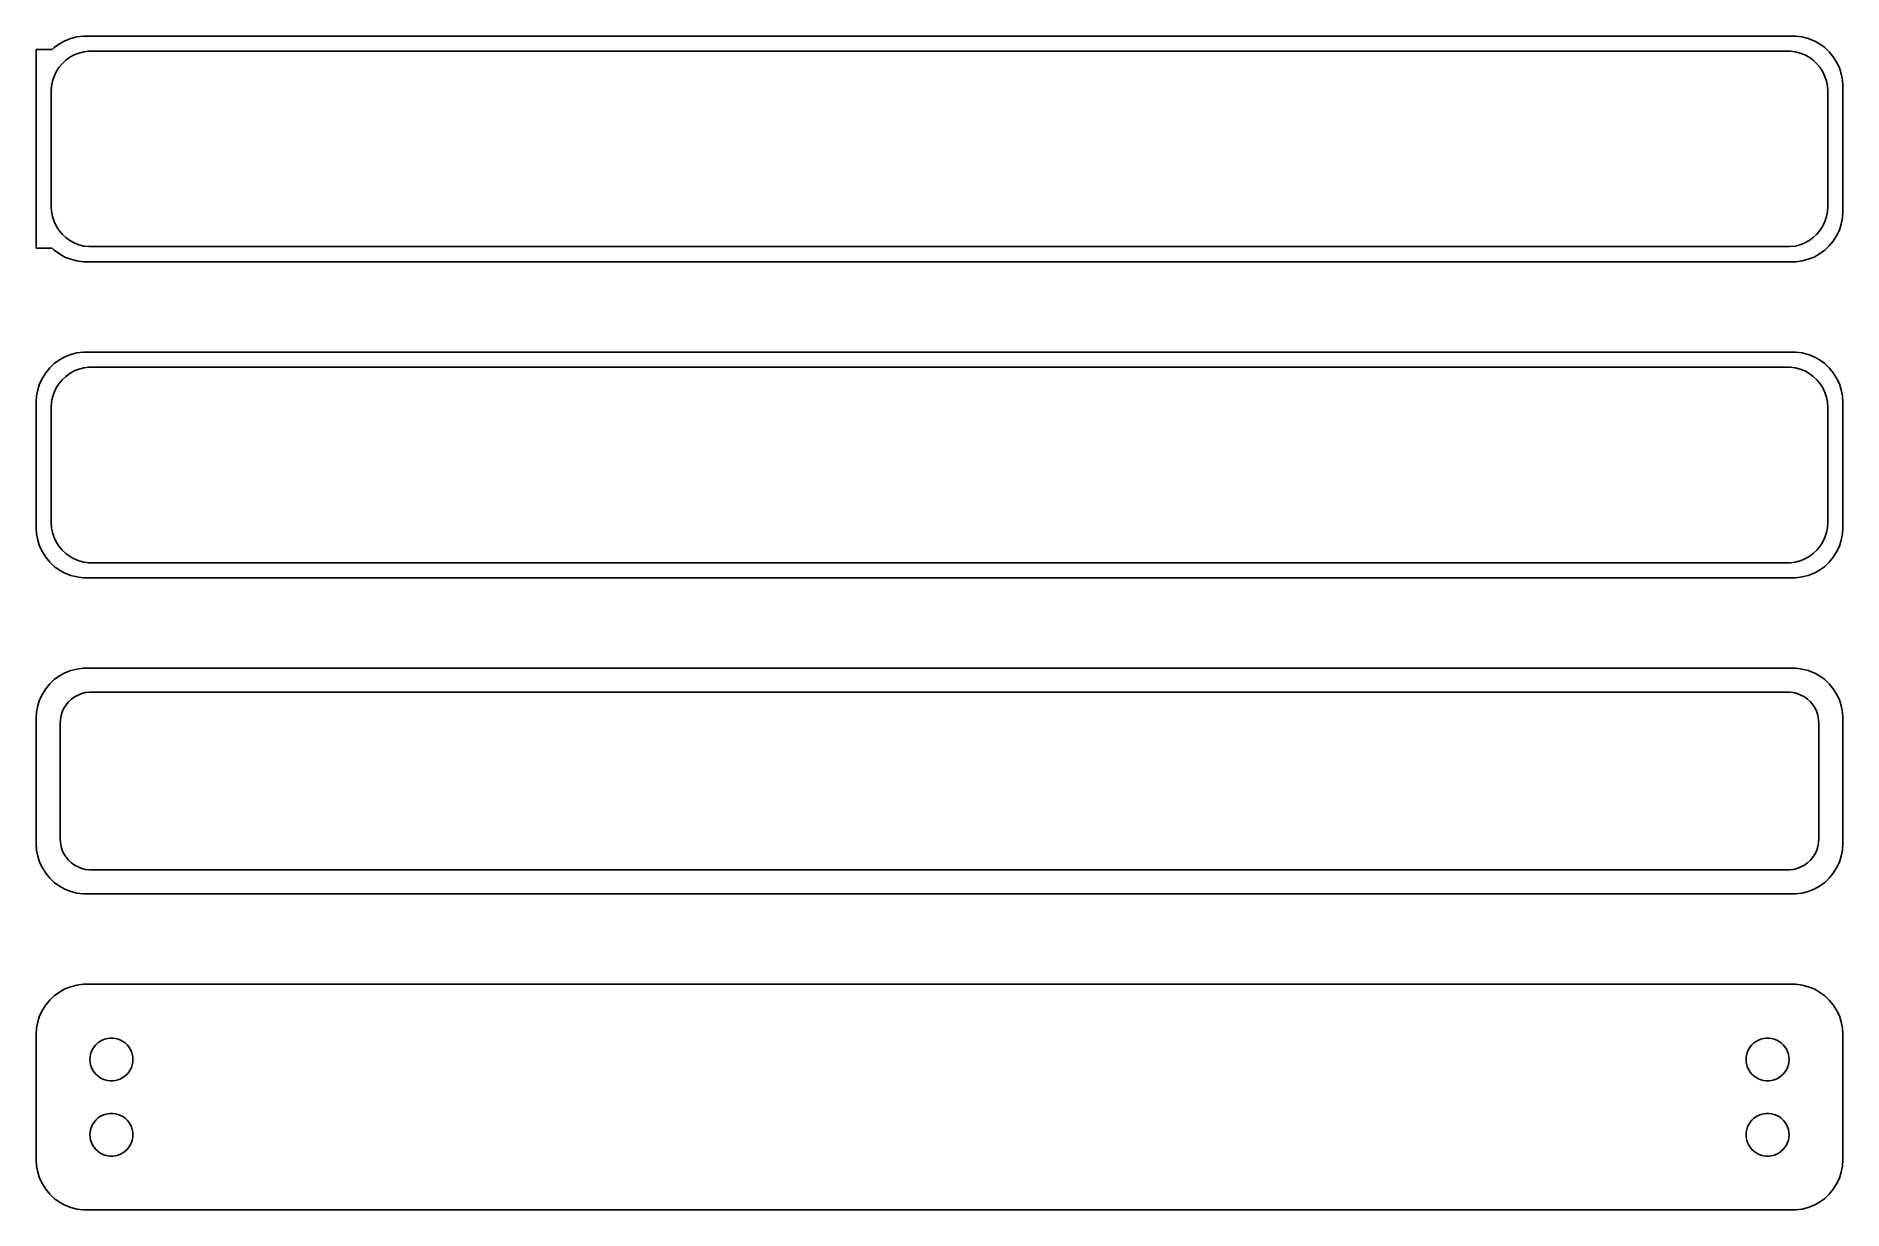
# Model space of a CAD drawing. Header units: metres. Extents: x -90 to 90, y 115 to 232.
import ezdxf

# ---------------------------------------------------------------- set-up
doc = ezdxf.new("R2010")
doc.units = ezdxf.units.M

msp = doc.modelspace()

# ---------------------------------------------------------------- linework, layer by layer
for p, q in [((-88.4, 230.403), (-90, 230.403)), ((-90, 230.403), (-90, 210.597)), ((-88.1871, 230.603), (-88.4, 230.403)), ((-87.6791, 230.972), (-88.1871, 230.603)), ((-87.1289, 231.274), (-87.6791, 230.972)), ((-86.5451, 231.505), (-87.1289, 231.274)), ((-85.9369, 231.661), (-86.5451, 231.505)), ((-85.3139, 231.74), (-85.9369, 231.661)), ((85.3139, 231.74), (-85.3139, 231.74)), ((85.9369, 231.661), (85.3139, 231.74)), ((86.5451, 231.505), (85.9369, 231.661)), ((87.1289, 231.274), (86.5451, 231.505)), ((87.6791, 230.972), (87.1289, 231.274)), ((88.1871, 230.603), (87.6791, 230.972)), ((88.6448, 230.173), (88.1871, 230.603)), ((-88.0052, 228.177), (-87.7361, 228.601)), ((-87.7361, 228.601), (-87.4159, 228.988)), ((-87.4159, 228.988), (-87.0497, 229.332)), ((-87.0497, 229.332), (-86.6433, 229.627)), ((-86.6433, 229.627), (-86.2031, 229.869)), ((-86.2031, 229.869), (-85.7361, 230.054)), ((-85.7361, 230.054), (-85.2495, 230.179)), ((-85.2495, 230.179), (-84.7512, 230.242)), ((-84.7512, 230.242), (84.7512, 230.242)), ((84.7512, 230.242), (85.2495, 230.179)), ((85.2495, 230.179), (85.7361, 230.054)), ((85.7361, 230.054), (86.2031, 229.869)), ((86.2031, 229.869), (86.6433, 229.627)), ((86.6433, 229.627), (87.0497, 229.332)), ((87.0497, 229.332), (87.4159, 228.988)), ((87.4159, 228.988), (87.7361, 228.601)), ((87.7361, 228.601), (88.0052, 228.177)), ((89.0451, 229.689), (88.6448, 230.173)), ((89.3815, 229.159), (89.0451, 229.689)), ((89.6489, 228.591), (89.3815, 229.159)), ((-88.4685, 226.751), (-88.3743, 227.245)), ((-88.3743, 227.245), (-88.2191, 227.722)), ((-88.2191, 227.722), (-88.0052, 228.177)), ((88.0052, 228.177), (88.2191, 227.722)), ((88.2191, 227.722), (88.3743, 227.245)), ((88.3743, 227.245), (88.4685, 226.751)), ((89.8429, 227.993), (89.6489, 228.591)), ((89.9606, 227.377), (89.8429, 227.993)), ((90, 226.75), (89.9606, 227.377)), ((-88.5, 226.25), (-88.4685, 226.751)), ((-88.5, 214.75), (-88.5, 226.25)), ((88.4685, 226.751), (88.5, 226.25)), ((88.5, 226.25), (88.5, 214.75)), ((90, 214.25), (90, 226.75)), ((-88.4685, 214.249), (-88.5, 214.75)), ((-88.3743, 213.755), (-88.4685, 214.249)), ((88.4685, 214.249), (88.3743, 213.755)), ((88.5, 214.75), (88.4685, 214.249)), ((89.9606, 213.623), (90, 214.25)), ((-88.2191, 213.278), (-88.3743, 213.755)), ((-88.0052, 212.823), (-88.2191, 213.278)), ((-87.7361, 212.399), (-88.0052, 212.823)), ((88.0052, 212.823), (87.7361, 212.399)), ((88.2191, 213.278), (88.0052, 212.823)), ((88.3743, 213.755), (88.2191, 213.278)), ((89.3815, 211.841), (89.6489, 212.409)), ((89.6489, 212.409), (89.8429, 213.007)), ((89.8429, 213.007), (89.9606, 213.623)), ((-87.4159, 212.012), (-87.7361, 212.399)), ((-87.0497, 211.668), (-87.4159, 212.012)), ((-86.6433, 211.373), (-87.0497, 211.668)), ((-86.2031, 211.131), (-86.6433, 211.373)), ((-85.7361, 210.946), (-86.2031, 211.131)), ((-85.2495, 210.821), (-85.7361, 210.946)), ((-84.7512, 210.758), (-85.2495, 210.821)), ((84.7512, 210.758), (-84.7512, 210.758)), ((85.2495, 210.821), (84.7512, 210.758)), ((85.7361, 210.946), (85.2495, 210.821)), ((86.2031, 211.131), (85.7361, 210.946)), ((86.6433, 211.373), (86.2031, 211.131)), ((87.0497, 211.668), (86.6433, 211.373)), ((87.4159, 212.012), (87.0497, 211.668)), ((87.7361, 212.399), (87.4159, 212.012)), ((88.1871, 210.397), (88.6448, 210.827)), ((88.6448, 210.827), (89.0451, 211.311)), ((89.0451, 211.311), (89.3815, 211.841)), ((-90, 210.597), (-88.4, 210.597)), ((-88.4, 210.597), (-88.1871, 210.397)), ((-88.1871, 210.397), (-87.6791, 210.028)), ((-87.6791, 210.028), (-87.1289, 209.726)), ((-87.1289, 209.726), (-86.5451, 209.495)), ((-86.5451, 209.495), (-85.9369, 209.339)), ((-85.9369, 209.339), (-85.3139, 209.26)), ((-85.3139, 209.26), (85.3139, 209.26)), ((85.3139, 209.26), (85.9369, 209.339)), ((85.9369, 209.339), (86.5451, 209.495)), ((86.5451, 209.495), (87.1289, 209.726)), ((87.1289, 209.726), (87.6791, 210.028)), ((87.6791, 210.028), (88.1871, 210.397)), ((-86.5451, 200.005), (-87.1289, 199.774)), ((-85.9369, 200.161), (-86.5451, 200.005)), ((-85.3139, 200.24), (-85.9369, 200.161)), ((85.3139, 200.24), (-85.3139, 200.24)), ((85.9369, 200.161), (85.3139, 200.24)), ((86.5451, 200.005), (85.9369, 200.161)), ((87.1289, 199.774), (86.5451, 200.005)), ((-89.0451, 198.189), (-89.3815, 197.659)), ((-88.6448, 198.673), (-89.0451, 198.189)), ((-88.1871, 199.103), (-88.6448, 198.673)), ((-87.6791, 199.472), (-88.1871, 199.103)), ((-87.1289, 199.774), (-87.6791, 199.472)), ((-87.0497, 197.832), (-86.6433, 198.127)), ((-86.6433, 198.127), (-86.2031, 198.369)), ((-86.2031, 198.369), (-85.7361, 198.554)), ((-85.7361, 198.554), (-85.2495, 198.679)), ((-85.2495, 198.679), (-84.7512, 198.742)), ((-84.7512, 198.742), (84.7512, 198.742)), ((84.7512, 198.742), (85.2495, 198.679)), ((85.2495, 198.679), (85.7361, 198.554)), ((85.7361, 198.554), (86.2031, 198.369)), ((86.2031, 198.369), (86.6433, 198.127)), ((86.6433, 198.127), (87.0497, 197.832)), ((87.6791, 199.472), (87.1289, 199.774)), ((88.1871, 199.103), (87.6791, 199.472)), ((88.6448, 198.673), (88.1871, 199.103)), ((89.0451, 198.189), (88.6448, 198.673)), ((89.3815, 197.659), (89.0451, 198.189)), ((-89.8429, 196.493), (-89.9606, 195.877)), ((-89.6489, 197.091), (-89.8429, 196.493)), ((-89.3815, 197.659), (-89.6489, 197.091)), ((-88.3743, 195.745), (-88.2191, 196.222)), ((-88.2191, 196.222), (-88.0052, 196.677)), ((-88.0052, 196.677), (-87.7361, 197.101)), ((-87.7361, 197.101), (-87.4159, 197.488)), ((-87.4159, 197.488), (-87.0497, 197.832)), ((87.0497, 197.832), (87.4159, 197.488)), ((87.4159, 197.488), (87.7361, 197.101)), ((87.7361, 197.101), (88.0052, 196.677)), ((88.0052, 196.677), (88.2191, 196.222)), ((88.2191, 196.222), (88.3743, 195.745)), ((89.6489, 197.091), (89.3815, 197.659)), ((89.8429, 196.493), (89.6489, 197.091)), ((89.9606, 195.877), (89.8429, 196.493)), ((-89.9606, 195.877), (-90, 195.25)), ((-90, 195.25), (-90, 182.75)), ((-88.5, 194.75), (-88.4685, 195.251)), ((-88.5, 183.25), (-88.5, 194.75)), ((-88.4685, 195.251), (-88.3743, 195.745)), ((88.3743, 195.745), (88.4685, 195.251)), ((88.4685, 195.251), (88.5, 194.75)), ((88.5, 194.75), (88.5, 183.25)), ((90, 195.25), (89.9606, 195.877)), ((90, 182.75), (90, 195.25)), ((-90, 182.75), (-89.9606, 182.123)), ((-89.9606, 182.123), (-89.8429, 181.507)), ((-88.4685, 182.749), (-88.5, 183.25)), ((-88.3743, 182.255), (-88.4685, 182.749)), ((-88.2191, 181.778), (-88.3743, 182.255)), ((88.3743, 182.255), (88.2191, 181.778)), ((88.4685, 182.749), (88.3743, 182.255)), ((88.5, 183.25), (88.4685, 182.749)), ((89.8429, 181.507), (89.9606, 182.123)), ((89.9606, 182.123), (90, 182.75)), ((-89.8429, 181.507), (-89.6489, 180.909)), ((-89.6489, 180.909), (-89.3815, 180.341)), ((-89.3815, 180.341), (-89.0451, 179.811)), ((-88.0052, 181.323), (-88.2191, 181.778)), ((-87.7361, 180.899), (-88.0052, 181.323)), ((-87.4159, 180.512), (-87.7361, 180.899)), ((-87.0497, 180.168), (-87.4159, 180.512)), ((-86.6433, 179.873), (-87.0497, 180.168)), ((87.0497, 180.168), (86.6433, 179.873)), ((87.4159, 180.512), (87.0497, 180.168)), ((87.7361, 180.899), (87.4159, 180.512)), ((88.0052, 181.323), (87.7361, 180.899)), ((88.2191, 181.778), (88.0052, 181.323)), ((89.0451, 179.811), (89.3815, 180.341)), ((89.3815, 180.341), (89.6489, 180.909)), ((89.6489, 180.909), (89.8429, 181.507)), ((-89.0451, 179.811), (-88.6448, 179.327)), ((-88.6448, 179.327), (-88.1871, 178.897)), ((-88.1871, 178.897), (-87.6791, 178.528)), ((-87.6791, 178.528), (-87.1289, 178.226)), ((-87.1289, 178.226), (-86.5451, 177.995)), ((-86.2031, 179.631), (-86.6433, 179.873)), ((-85.7361, 179.446), (-86.2031, 179.631)), ((-85.2495, 179.321), (-85.7361, 179.446)), ((-84.7512, 179.258), (-85.2495, 179.321)), ((84.7512, 179.258), (-84.7512, 179.258)), ((85.2495, 179.321), (84.7512, 179.258)), ((85.7361, 179.446), (85.2495, 179.321)), ((86.2031, 179.631), (85.7361, 179.446)), ((86.6433, 179.873), (86.2031, 179.631)), ((86.5451, 177.995), (87.1289, 178.226)), ((87.1289, 178.226), (87.6791, 178.528)), ((87.6791, 178.528), (88.1871, 178.897)), ((88.1871, 178.897), (88.6448, 179.327)), ((88.6448, 179.327), (89.0451, 179.811)), ((-86.5451, 177.995), (-85.9369, 177.839)), ((-85.9369, 177.839), (-85.3139, 177.76)), ((-85.3139, 177.76), (85.3139, 177.76)), ((85.3139, 177.76), (85.9369, 177.839)), ((85.9369, 177.839), (86.5451, 177.995)), ((-88.1871, 167.603), (-88.6448, 167.173)), ((-87.6791, 167.972), (-88.1871, 167.603)), ((-87.1289, 168.274), (-87.6791, 167.972)), ((-86.5451, 168.505), (-87.1289, 168.274)), ((-85.9369, 168.661), (-86.5451, 168.505)), ((-85.3139, 168.74), (-85.9369, 168.661)), ((85.3139, 168.74), (-85.3139, 168.74)), ((85.9369, 168.661), (85.3139, 168.74)), ((86.5451, 168.505), (85.9369, 168.661)), ((87.1289, 168.274), (86.5451, 168.505)), ((87.6791, 167.972), (87.1289, 168.274)), ((88.1871, 167.603), (87.6791, 167.972)), ((88.6448, 167.173), (88.1871, 167.603)), ((-89.3815, 166.159), (-89.6489, 165.591)), ((-89.0451, 166.689), (-89.3815, 166.159)), ((-88.6448, 167.173), (-89.0451, 166.689)), ((-86.7692, 165.381), (-86.4843, 165.649)), ((-86.4843, 165.649), (-86.168, 165.878)), ((-86.168, 165.878), (-85.8254, 166.067)), ((-85.8254, 166.067), (-85.4619, 166.211)), ((-85.4619, 166.211), (-85.0833, 166.308)), ((-85.0833, 166.308), (-84.6955, 166.357)), ((-84.6955, 166.357), (84.6955, 166.357)), ((84.6955, 166.357), (85.0833, 166.308)), ((85.0833, 166.308), (85.4619, 166.211)), ((85.4619, 166.211), (85.8254, 166.067)), ((85.8254, 166.067), (86.168, 165.878)), ((86.168, 165.878), (86.4843, 165.649)), ((86.4843, 165.649), (86.7692, 165.381)), ((89.0451, 166.689), (88.6448, 167.173)), ((89.3815, 166.159), (89.0451, 166.689)), ((89.6489, 165.591), (89.3815, 166.159)), ((-89.9606, 164.377), (-90, 163.75)), ((-89.8429, 164.993), (-89.9606, 164.377)), ((-89.6489, 165.591), (-89.8429, 164.993)), ((-87.5884, 163.64), (-87.5151, 164.024)), ((-87.5151, 164.024), (-87.3943, 164.396)), ((-87.3943, 164.396), (-87.2279, 164.75)), ((-87.2279, 164.75), (-87.0184, 165.08)), ((-87.0184, 165.08), (-86.7692, 165.381)), ((86.7692, 165.381), (87.0184, 165.08)), ((87.0184, 165.08), (87.2279, 164.75)), ((87.2279, 164.75), (87.3943, 164.396)), ((87.3943, 164.396), (87.5151, 164.024)), ((87.5151, 164.024), (87.5884, 163.64)), ((89.8429, 164.993), (89.6489, 165.591)), ((89.9606, 164.377), (89.8429, 164.993)), ((90, 163.75), (89.9606, 164.377)), ((-90, 163.75), (-90, 151.25)), ((-87.6129, 163.25), (-87.5884, 163.64)), ((-87.6129, 151.75), (-87.6129, 163.25)), ((87.5884, 163.64), (87.6129, 163.25)), ((87.6129, 163.25), (87.6129, 151.75)), ((90, 151.25), (90, 163.75)), ((-90, 151.25), (-89.9606, 150.623)), ((-87.5884, 151.36), (-87.6129, 151.75)), ((-87.5151, 150.976), (-87.5884, 151.36)), ((87.5884, 151.36), (87.5151, 150.976)), ((87.6129, 151.75), (87.5884, 151.36)), ((89.9606, 150.623), (90, 151.25)), ((-89.9606, 150.623), (-89.8429, 150.007)), ((-89.8429, 150.007), (-89.6489, 149.409)), ((-89.6489, 149.409), (-89.3815, 148.841)), ((-87.3943, 150.604), (-87.5151, 150.976)), ((-87.2279, 150.25), (-87.3943, 150.604)), ((-87.0184, 149.92), (-87.2279, 150.25)), ((-86.7692, 149.619), (-87.0184, 149.92)), ((-86.4843, 149.351), (-86.7692, 149.619)), ((86.7692, 149.619), (86.4843, 149.351)), ((87.0184, 149.92), (86.7692, 149.619)), ((87.2279, 150.25), (87.0184, 149.92)), ((87.3943, 150.604), (87.2279, 150.25)), ((87.5151, 150.976), (87.3943, 150.604)), ((89.3815, 148.841), (89.6489, 149.409)), ((89.6489, 149.409), (89.8429, 150.007)), ((89.8429, 150.007), (89.9606, 150.623)), ((-89.3815, 148.841), (-89.0451, 148.311)), ((-89.0451, 148.311), (-88.6448, 147.827)), ((-88.6448, 147.827), (-88.1871, 147.397)), ((-86.168, 149.122), (-86.4843, 149.351)), ((-85.8254, 148.933), (-86.168, 149.122)), ((-85.4619, 148.789), (-85.8254, 148.933)), ((-85.0833, 148.692), (-85.4619, 148.789)), ((-84.6955, 148.643), (-85.0833, 148.692)), ((84.6955, 148.643), (-84.6955, 148.643)), ((85.0833, 148.692), (84.6955, 148.643)), ((85.4619, 148.789), (85.0833, 148.692)), ((85.8254, 148.933), (85.4619, 148.789)), ((86.168, 149.122), (85.8254, 148.933)), ((86.4843, 149.351), (86.168, 149.122)), ((88.1871, 147.397), (88.6448, 147.827)), ((88.6448, 147.827), (89.0451, 148.311)), ((89.0451, 148.311), (89.3815, 148.841)), ((-88.1871, 147.397), (-87.6791, 147.028)), ((-87.6791, 147.028), (-87.1289, 146.726)), ((-87.1289, 146.726), (-86.5451, 146.495)), ((-86.5451, 146.495), (-85.9369, 146.339)), ((-85.9369, 146.339), (-85.3139, 146.26)), ((-85.3139, 146.26), (85.3139, 146.26)), ((85.3139, 146.26), (85.9369, 146.339)), ((85.9369, 146.339), (86.5451, 146.495)), ((86.5451, 146.495), (87.1289, 146.726)), ((87.1289, 146.726), (87.6791, 147.028)), ((87.6791, 147.028), (88.1871, 147.397)), ((-86.5451, 137.005), (-87.1289, 136.774)), ((-85.9369, 137.161), (-86.5451, 137.005)), ((-85.3139, 137.24), (-85.9369, 137.161)), ((85.3139, 137.24), (-85.3139, 137.24)), ((85.9369, 137.161), (85.3139, 137.24)), ((86.5451, 137.005), (85.9369, 137.161)), ((87.1289, 136.774), (86.5451, 137.005)), ((-89.0451, 135.189), (-89.3815, 134.659)), ((-88.6448, 135.673), (-89.0451, 135.189)), ((-88.1871, 136.103), (-88.6448, 135.673)), ((-87.6791, 136.472), (-88.1871, 136.103)), ((-87.1289, 136.774), (-87.6791, 136.472)), ((87.6791, 136.472), (87.1289, 136.774)), ((88.1871, 136.103), (87.6791, 136.472)), ((88.6448, 135.673), (88.1871, 136.103)), ((89.0451, 135.189), (88.6448, 135.673)), ((89.3815, 134.659), (89.0451, 135.189)), ((-89.8429, 133.493), (-89.9606, 132.877)), ((-89.6489, 134.091), (-89.8429, 133.493)), ((-89.3815, 134.659), (-89.6489, 134.091)), ((89.6489, 134.091), (89.3815, 134.659)), ((89.8429, 133.493), (89.6489, 134.091)), ((89.9606, 132.877), (89.8429, 133.493)), ((-89.9606, 132.877), (-90, 132.25)), ((-90, 132.25), (-90, 119.75)), ((-83.8611, 131.395), (-83.6441, 131.553)), ((-83.6441, 131.553), (-83.4092, 131.682)), ((-83.4092, 131.682), (-83.1598, 131.781)), ((-83.1598, 131.781), (-82.9001, 131.847)), ((-82.9001, 131.847), (-82.6341, 131.881)), ((-82.6341, 131.881), (-82.3659, 131.881)), ((-82.3659, 131.881), (-82.0999, 131.847)), ((-82.0999, 131.847), (-81.8401, 131.781)), ((-81.8401, 131.781), (-81.5908, 131.682)), ((-81.5908, 131.682), (-81.3559, 131.553)), ((-81.3559, 131.553), (-81.1389, 131.395)), ((81.1389, 131.395), (81.3559, 131.553)), ((81.3559, 131.553), (81.5908, 131.682)), ((81.5908, 131.682), (81.8401, 131.781)), ((81.8401, 131.781), (82.0999, 131.847)), ((82.0999, 131.847), (82.3659, 131.881)), ((82.3659, 131.881), (82.6341, 131.881)), ((82.6341, 131.881), (82.9001, 131.847)), ((82.9001, 131.847), (83.1598, 131.781)), ((83.1598, 131.781), (83.4092, 131.682)), ((83.4092, 131.682), (83.6441, 131.553)), ((83.6441, 131.553), (83.8611, 131.395)), ((90, 132.25), (89.9606, 132.877)), ((90, 119.75), (90, 132.25)), ((-84.6353, 129.75), (-84.6185, 130.018)), ((-84.6185, 129.482), (-84.6353, 129.75)), ((-84.6185, 130.018), (-84.5682, 130.281)), ((-84.5682, 130.281), (-84.4853, 130.536)), ((-84.4853, 130.536), (-84.3712, 130.779)), ((-84.3712, 130.779), (-84.2275, 131.005)), ((-84.2275, 131.005), (-84.0566, 131.212)), ((-84.0566, 131.212), (-83.8611, 131.395)), ((-81.1389, 131.395), (-80.9434, 131.212)), ((-80.9434, 131.212), (-80.7725, 131.005)), ((-80.7725, 131.005), (-80.6288, 130.779)), ((-80.6288, 130.779), (-80.5146, 130.536)), ((-80.5146, 130.536), (-80.4318, 130.281)), ((-80.4318, 130.281), (-80.3815, 130.018)), ((-80.3815, 130.018), (-80.3647, 129.75)), ((-80.3647, 129.75), (-80.3815, 129.482)), ((80.3647, 129.75), (80.3815, 130.018)), ((80.3815, 129.482), (80.3647, 129.75)), ((80.3815, 130.018), (80.4318, 130.281)), ((80.4318, 130.281), (80.5146, 130.536)), ((80.5146, 130.536), (80.6288, 130.779)), ((80.6288, 130.779), (80.7725, 131.005)), ((80.7725, 131.005), (80.9434, 131.212)), ((80.9434, 131.212), (81.1389, 131.395)), ((83.8611, 131.395), (84.0566, 131.212)), ((84.0566, 131.212), (84.2275, 131.005)), ((84.2275, 131.005), (84.3712, 130.779)), ((84.3712, 130.779), (84.4853, 130.536)), ((84.4853, 130.536), (84.5682, 130.281)), ((84.5682, 130.281), (84.6185, 130.018)), ((84.6185, 130.018), (84.6353, 129.75)), ((84.6353, 129.75), (84.6185, 129.482)), ((-84.5682, 129.219), (-84.6185, 129.482)), ((-84.4853, 128.964), (-84.5682, 129.219)), ((-84.3712, 128.721), (-84.4853, 128.964)), ((-84.2275, 128.495), (-84.3712, 128.721)), ((-84.0566, 128.288), (-84.2275, 128.495)), ((-83.8611, 128.105), (-84.0566, 128.288)), ((-83.6441, 127.947), (-83.8611, 128.105)), ((-83.4092, 127.818), (-83.6441, 127.947)), ((-83.1598, 127.719), (-83.4092, 127.818)), ((-81.5908, 127.818), (-81.8401, 127.719)), ((-81.3559, 127.947), (-81.5908, 127.818)), ((-81.1389, 128.105), (-81.3559, 127.947)), ((-80.9434, 128.288), (-81.1389, 128.105)), ((-80.7725, 128.495), (-80.9434, 128.288)), ((-80.6288, 128.721), (-80.7725, 128.495)), ((-80.5146, 128.964), (-80.6288, 128.721)), ((-80.4318, 129.219), (-80.5146, 128.964)), ((-80.3815, 129.482), (-80.4318, 129.219)), ((80.4318, 129.219), (80.3815, 129.482)), ((80.5146, 128.964), (80.4318, 129.219)), ((80.6288, 128.721), (80.5146, 128.964)), ((80.7725, 128.495), (80.6288, 128.721)), ((80.9434, 128.288), (80.7725, 128.495)), ((81.1389, 128.105), (80.9434, 128.288)), ((81.3559, 127.947), (81.1389, 128.105)), ((81.5908, 127.818), (81.3559, 127.947)), ((81.8401, 127.719), (81.5908, 127.818)), ((83.4092, 127.818), (83.1598, 127.719)), ((83.6441, 127.947), (83.4092, 127.818)), ((83.8611, 128.105), (83.6441, 127.947)), ((84.0566, 128.288), (83.8611, 128.105)), ((84.2275, 128.495), (84.0566, 128.288)), ((84.3712, 128.721), (84.2275, 128.495)), ((84.4853, 128.964), (84.3712, 128.721)), ((84.5682, 129.219), (84.4853, 128.964)), ((84.6185, 129.482), (84.5682, 129.219)), ((-82.9001, 127.653), (-83.1598, 127.719)), ((-82.6341, 127.619), (-82.9001, 127.653)), ((-82.3659, 127.619), (-82.6341, 127.619)), ((-82.0999, 127.653), (-82.3659, 127.619)), ((-81.8401, 127.719), (-82.0999, 127.653)), ((82.0999, 127.653), (81.8401, 127.719)), ((82.3659, 127.619), (82.0999, 127.653)), ((82.6341, 127.619), (82.3659, 127.619)), ((82.9001, 127.653), (82.6341, 127.619)), ((83.1598, 127.719), (82.9001, 127.653)), ((-83.4092, 124.182), (-83.1598, 124.281)), ((-83.1598, 124.281), (-82.9001, 124.347)), ((-82.9001, 124.347), (-82.6341, 124.381)), ((-82.6341, 124.381), (-82.3659, 124.381)), ((-82.3659, 124.381), (-82.0999, 124.347)), ((-82.0999, 124.347), (-81.8401, 124.281)), ((-81.8401, 124.281), (-81.5908, 124.182)), ((81.5908, 124.182), (81.8401, 124.281)), ((81.8401, 124.281), (82.0999, 124.347)), ((82.0999, 124.347), (82.3659, 124.381)), ((82.3659, 124.381), (82.6341, 124.381)), ((82.6341, 124.381), (82.9001, 124.347)), ((82.9001, 124.347), (83.1598, 124.281)), ((83.1598, 124.281), (83.4092, 124.182)), ((-84.6353, 122.25), (-84.6185, 122.518)), ((-84.6185, 122.518), (-84.5682, 122.781)), ((-84.5682, 122.781), (-84.4853, 123.036)), ((-84.4853, 123.036), (-84.3712, 123.279)), ((-84.3712, 123.279), (-84.2275, 123.505)), ((-84.2275, 123.505), (-84.0566, 123.712)), ((-84.0566, 123.712), (-83.8611, 123.895)), ((-83.8611, 123.895), (-83.6441, 124.053)), ((-83.6441, 124.053), (-83.4092, 124.182)), ((-81.5908, 124.182), (-81.3559, 124.053)), ((-81.3559, 124.053), (-81.1389, 123.895)), ((-81.1389, 123.895), (-80.9434, 123.712)), ((-80.9434, 123.712), (-80.7725, 123.505)), ((-80.7725, 123.505), (-80.6288, 123.279)), ((-80.6288, 123.279), (-80.5146, 123.036)), ((-80.5146, 123.036), (-80.4318, 122.781)), ((-80.4318, 122.781), (-80.3815, 122.518)), ((-80.3815, 122.518), (-80.3647, 122.25)), ((80.3647, 122.25), (80.3815, 122.518)), ((80.3815, 122.518), (80.4318, 122.781)), ((80.4318, 122.781), (80.5146, 123.036)), ((80.5146, 123.036), (80.6288, 123.279)), ((80.6288, 123.279), (80.7725, 123.505)), ((80.7725, 123.505), (80.9434, 123.712)), ((80.9434, 123.712), (81.1389, 123.895)), ((81.1389, 123.895), (81.3559, 124.053)), ((81.3559, 124.053), (81.5908, 124.182)), ((83.4092, 124.182), (83.6441, 124.053)), ((83.6441, 124.053), (83.8611, 123.895)), ((83.8611, 123.895), (84.0566, 123.712)), ((84.0566, 123.712), (84.2275, 123.505)), ((84.2275, 123.505), (84.3712, 123.279)), ((84.3712, 123.279), (84.4853, 123.036)), ((84.4853, 123.036), (84.5682, 122.781)), ((84.5682, 122.781), (84.6185, 122.518)), ((84.6185, 122.518), (84.6353, 122.25)), ((-84.6185, 121.982), (-84.6353, 122.25)), ((-84.5682, 121.719), (-84.6185, 121.982)), ((-84.4853, 121.464), (-84.5682, 121.719)), ((-84.3712, 121.221), (-84.4853, 121.464)), ((-84.2275, 120.995), (-84.3712, 121.221)), ((-84.0566, 120.788), (-84.2275, 120.995)), ((-83.8611, 120.605), (-84.0566, 120.788)), ((-83.6441, 120.447), (-83.8611, 120.605)), ((-81.1389, 120.605), (-81.3559, 120.447)), ((-80.9434, 120.788), (-81.1389, 120.605)), ((-80.7725, 120.995), (-80.9434, 120.788)), ((-80.6288, 121.221), (-80.7725, 120.995)), ((-80.5146, 121.464), (-80.6288, 121.221)), ((-80.4318, 121.719), (-80.5146, 121.464)), ((-80.3815, 121.982), (-80.4318, 121.719)), ((-80.3647, 122.25), (-80.3815, 121.982)), ((80.3815, 121.982), (80.3647, 122.25)), ((80.4318, 121.719), (80.3815, 121.982)), ((80.5146, 121.464), (80.4318, 121.719)), ((80.6288, 121.221), (80.5146, 121.464)), ((80.7725, 120.995), (80.6288, 121.221)), ((80.9434, 120.788), (80.7725, 120.995)), ((81.1389, 120.605), (80.9434, 120.788)), ((81.3559, 120.447), (81.1389, 120.605)), ((83.8611, 120.605), (83.6441, 120.447)), ((84.0566, 120.788), (83.8611, 120.605)), ((84.2275, 120.995), (84.0566, 120.788)), ((84.3712, 121.221), (84.2275, 120.995)), ((84.4853, 121.464), (84.3712, 121.221)), ((84.5682, 121.719), (84.4853, 121.464)), ((84.6185, 121.982), (84.5682, 121.719)), ((84.6353, 122.25), (84.6185, 121.982)), ((-90, 119.75), (-89.9606, 119.123)), ((-89.9606, 119.123), (-89.8429, 118.507)), ((-83.4092, 120.318), (-83.6441, 120.447)), ((-83.1598, 120.219), (-83.4092, 120.318)), ((-82.9001, 120.153), (-83.1598, 120.219)), ((-82.6341, 120.119), (-82.9001, 120.153)), ((-82.3659, 120.119), (-82.6341, 120.119)), ((-82.0999, 120.153), (-82.3659, 120.119)), ((-81.8401, 120.219), (-82.0999, 120.153)), ((-81.5908, 120.318), (-81.8401, 120.219)), ((-81.3559, 120.447), (-81.5908, 120.318)), ((81.5908, 120.318), (81.3559, 120.447)), ((81.8401, 120.219), (81.5908, 120.318)), ((82.0999, 120.153), (81.8401, 120.219)), ((82.3659, 120.119), (82.0999, 120.153)), ((82.6341, 120.119), (82.3659, 120.119)), ((82.9001, 120.153), (82.6341, 120.119)), ((83.1598, 120.219), (82.9001, 120.153)), ((83.4092, 120.318), (83.1598, 120.219)), ((83.6441, 120.447), (83.4092, 120.318)), ((89.8429, 118.507), (89.9606, 119.123)), ((89.9606, 119.123), (90, 119.75)), ((-89.8429, 118.507), (-89.6489, 117.909)), ((-89.6489, 117.909), (-89.3815, 117.341)), ((-89.3815, 117.341), (-89.0451, 116.811)), ((89.0451, 116.811), (89.3815, 117.341)), ((89.3815, 117.341), (89.6489, 117.909)), ((89.6489, 117.909), (89.8429, 118.507)), ((-89.0451, 116.811), (-88.6448, 116.327)), ((-88.6448, 116.327), (-88.1871, 115.897)), ((-88.1871, 115.897), (-87.6791, 115.528)), ((-87.6791, 115.528), (-87.1289, 115.226)), ((-87.1289, 115.226), (-86.5451, 114.995)), ((86.5451, 114.995), (87.1289, 115.226)), ((87.1289, 115.226), (87.6791, 115.528)), ((87.6791, 115.528), (88.1871, 115.897)), ((88.1871, 115.897), (88.6448, 116.327)), ((88.6448, 116.327), (89.0451, 116.811)), ((-86.5451, 114.995), (-85.9369, 114.839)), ((-85.9369, 114.839), (-85.3139, 114.76)), ((-85.3139, 114.76), (85.3139, 114.76)), ((85.3139, 114.76), (85.9369, 114.839)), ((85.9369, 114.839), (86.5451, 114.995))]:
    msp.add_line(p, q)

doc.saveas('drawing.dxf')
